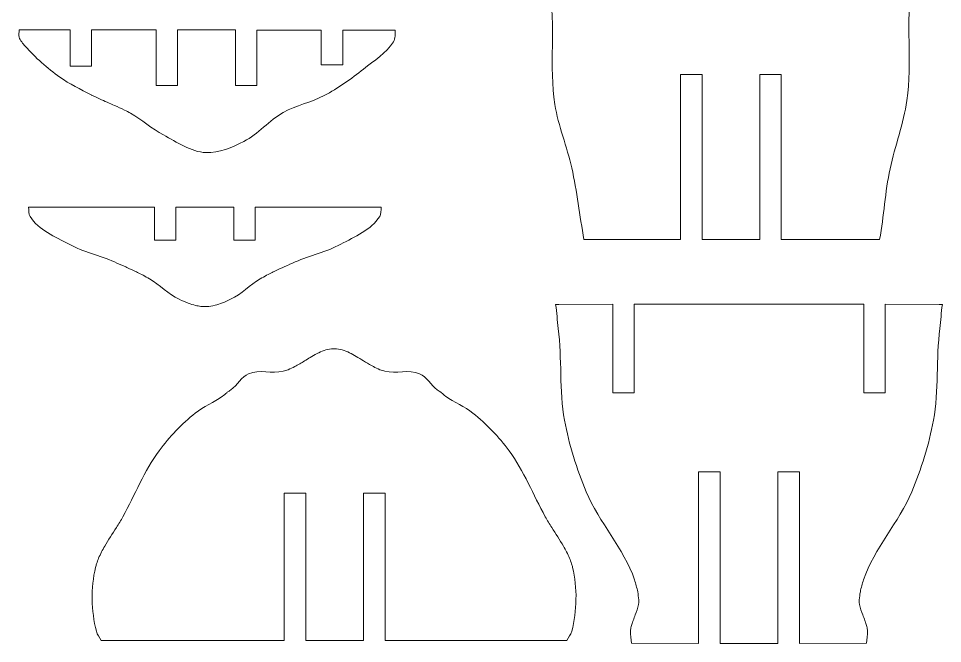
# Model space of a CAD drawing. Header units: centimetres. Extents: x 3.9 to 97.6, y -45.1 to 25.8.
# Drawn here: x 16.94 to 34.15, y -45.07 to -33.42 of the extents above; entities that cross this region are included whole.
import ezdxf

# ---------------------------------------------------------------- set-up
doc = ezdxf.new("R2010")
doc.units = ezdxf.units.CM
doc.header["$MEASUREMENT"] = 0
doc.layers.add('layer 1', color=7, linetype='Continuous')

msp = doc.modelspace()

# ---------------------------------------------------------------- linework, layer by layer
at = {"layer": 'layer 1', "lineweight": 5}
for points, knots in [([(30.74861, -37.54147), (30.74861, -37.54147), (30.74861, -34.47135), (30.74861, -34.47135), (30.74861, -34.47135), (30.74861, -34.47135), (31.14827, -34.47135), (31.14827, -34.47135), (31.14827, -34.47135), (31.14827, -34.47135), (31.14827, -37.54147), (31.14827, -37.54147), (31.14827, -37.54147), (31.14827, -37.54147), (32.97985, -37.54147), (32.97985, -37.54147), (32.97985, -37.54147), (33.05893, -37.10665), (33.08191, -36.65603), (33.17451, -36.22385), (33.17451, -36.22385), (33.26515, -35.80087), (33.42777, -35.37944), (33.48894, -34.95118), (33.48894, -34.95118), (33.58999, -34.24371), (33.46326, -33.49277), (33.57877, -32.78753), (33.57877, -32.78753), (33.66738, -32.24667), (33.88976, -31.71913), (34.04299, -31.19293), (34.04299, -31.19293), (34.04299, -31.19293), (32.74876, -31.19293), (32.74876, -31.19293), (32.74876, -31.19293), (32.74876, -31.19293), (32.74876, -33.09007), (32.74876, -33.09007), (32.74876, -33.09007), (32.74876, -33.09007), (32.34909, -33.09007), (32.34909, -33.09007), (32.34909, -33.09007), (32.34909, -33.09007), (32.34909, -31.19293), (32.34909, -31.19293), (32.34909, -31.19293), (32.34909, -31.19293), (28.0706, -31.19293), (28.0706, -31.19293), (28.0706, -31.19293), (28.0706, -31.19293), (28.0706, -33.09007), (28.0706, -33.09007), (28.0706, -33.09007), (28.0706, -33.09007), (27.67093, -33.09007), (27.67093, -33.09007), (27.67093, -33.09007), (27.67093, -33.09007), (27.67093, -31.19293), (27.67093, -31.19293), (27.67093, -31.19293), (27.67093, -31.19293), (26.3767, -31.19293), (26.3767, -31.19293), (26.3767, -31.19293), (26.52743, -31.73893), (26.74487, -32.28797), (26.83341, -32.84742), (26.83341, -32.84742), (26.94588, -33.5582), (26.82158, -34.31468), (26.93074, -35.02601), (26.93074, -35.02601), (26.99198, -35.42526), (27.1596, -35.81418), (27.24517, -36.20891), (27.24517, -36.20891), (27.3396, -36.64474), (27.39563, -37.10172), (27.46978, -37.54147), (27.46978, -37.54147), (27.46978, -37.54147), (29.27182, -37.54147), (29.27182, -37.54147), (29.27182, -37.54147), (29.27182, -37.54147), (29.27182, -34.47135), (29.27182, -34.47135), (29.27182, -34.47135), (29.27182, -34.47135), (29.67155, -34.47135), (29.67155, -34.47135), (29.67155, -34.47135), (29.67155, -34.47135), (29.67155, -37.54147), (29.67155, -37.54147), (29.67155, -37.54147), (29.67155, -37.54147), (30.74861, -37.54147), (30.74861, -37.54147)], [0, 0, 0, 0, 0.03703704, 0.03703704, 0.03703704, 0.03703704, 0.07407407, 0.07407407, 0.07407407, 0.07407407, 0.11111111, 0.11111111, 0.11111111, 0.11111111, 0.14814815, 0.14814815, 0.14814815, 0.14814815, 0.18518519, 0.18518519, 0.18518519, 0.18518519, 0.22222222, 0.22222222, 0.22222222, 0.22222222, 0.25925926, 0.25925926, 0.25925926, 0.25925926, 0.2962963, 0.2962963, 0.2962963, 0.2962963, 0.33333333, 0.33333333, 0.33333333, 0.33333333, 0.37037037, 0.37037037, 0.37037037, 0.37037037, 0.40740741, 0.40740741, 0.40740741, 0.40740741, 0.44444444, 0.44444444, 0.44444444, 0.44444444, 0.48148148, 0.48148148, 0.48148148, 0.48148148, 0.51851852, 0.51851852, 0.51851852, 0.51851852, 0.55555556, 0.55555556, 0.55555556, 0.55555556, 0.59259259, 0.59259259, 0.59259259, 0.59259259, 0.62962963, 0.62962963, 0.62962963, 0.62962963, 0.66666667, 0.66666667, 0.66666667, 0.66666667, 0.7037037, 0.7037037, 0.7037037, 0.7037037, 0.74074074, 0.74074074, 0.74074074, 0.74074074, 0.77777778, 0.77777778, 0.77777778, 0.77777778, 0.81481481, 0.81481481, 0.81481481, 0.81481481, 0.85185185, 0.85185185, 0.85185185, 0.85185185, 0.88888889, 0.88888889, 0.88888889, 0.88888889, 0.92592593, 0.92592593, 0.92592593, 0.92592593, 1, 1, 1, 1]), ([(18.30068, -33.63803), (18.30068, -33.63803), (19.5019, -33.63864), (19.5019, -33.63864), (19.5019, -33.63864), (19.5019, -33.63864), (19.5019, -34.67041), (19.5019, -34.67041), (19.5019, -34.67041), (19.5019, -34.67041), (19.90157, -34.67041), (19.90157, -34.67041), (19.90157, -34.67041), (19.90157, -34.67041), (19.90157, -33.63884), (19.90157, -33.63884), (19.90157, -33.63884), (19.90157, -33.63884), (20.97863, -33.63945), (20.97863, -33.63945), (20.97863, -33.63945), (20.97863, -33.63945), (20.97863, -34.67041), (20.97863, -34.67041), (20.97863, -34.67041), (20.97863, -34.67041), (21.37829, -34.67041), (21.37829, -34.67041), (21.37829, -34.67041), (21.37829, -34.67041), (21.37829, -33.63965), (21.37829, -33.63965), (21.37829, -33.63965), (21.37829, -33.63965), (22.57911, -33.64026), (22.57911, -33.64026), (22.57911, -33.64026), (22.57911, -33.64026), (22.57911, -34.28859), (22.57911, -34.28859), (22.57911, -34.28859), (22.57911, -34.28859), (22.97884, -34.28859), (22.97884, -34.28859), (22.97884, -34.28859), (22.97884, -34.28859), (22.97884, -33.64046), (22.97884, -33.64046), (22.97884, -33.64046), (22.97884, -33.64046), (23.95296, -33.641), (23.95296, -33.641), (23.95296, -33.641), (23.95357, -33.67804), (23.96006, -33.71664), (23.95485, -33.75327), (23.95485, -33.75327), (23.94951, -33.79044), (23.94127, -33.83019), (23.92113, -33.86189), (23.92113, -33.86189), (23.78844, -34.07068), (23.56168, -34.21431), (23.36715, -34.3672), (23.36715, -34.3672), (23.13761, -34.5476), (22.89077, -34.72354), (22.63345, -34.86129), (22.63345, -34.86129), (22.39317, -34.98998), (22.10739, -35.04223), (21.86981, -35.17572), (21.86981, -35.17572), (21.6079, -35.32293), (21.40513, -35.58099), (21.13611, -35.71476), (21.13611, -35.71476), (20.91922, -35.8227), (20.6744, -35.93699), (20.43243, -35.92442), (20.43243, -35.92442), (20.14922, -35.90969), (19.88927, -35.72794), (19.63884, -35.59498), (19.63884, -35.59498), (19.42458, -35.4813), (19.23654, -35.30928), (19.02492, -35.19073), (19.02492, -35.19073), (18.98828, -35.17031), (18.95117, -35.15071), (18.91359, -35.13206), (18.91359, -35.13206), (18.85303, -35.10198), (18.79152, -35.07372), (18.72968, -35.04628), (18.72968, -35.04628), (18.63661, -35.00505), (18.54293, -34.96517), (18.45019, -34.92307), (18.45019, -34.92307), (18.39666, -34.89867), (18.34367, -34.87312), (18.29122, -34.84635), (18.29122, -34.84635), (18.09459, -34.74489), (17.88716, -34.64581), (17.7073, -34.51691), (17.7073, -34.51691), (17.47553, -34.35077), (17.25025, -34.15591), (17.06343, -33.9405), (17.06343, -33.9405), (17.0197, -33.89), (16.97049, -33.83593), (16.95116, -33.77199), (16.95116, -33.77199), (16.93825, -33.72948), (16.95116, -33.68176), (16.95116, -33.63728), (16.95116, -33.63728), (16.95116, -33.63728), (17.90095, -33.63776), (17.90095, -33.63776), (17.90095, -33.63776), (17.90095, -33.63776), (17.90095, -34.31481), (17.90095, -34.31481), (17.90095, -34.31481), (17.90095, -34.31481), (18.30068, -34.31481), (18.30068, -34.31481), (18.30068, -34.31481), (18.30068, -34.31481), (18.30068, -33.63803), (18.30068, -33.63803)], [0, 0, 0, 0, 0.02857143, 0.02857143, 0.02857143, 0.02857143, 0.05714286, 0.05714286, 0.05714286, 0.05714286, 0.08571429, 0.08571429, 0.08571429, 0.08571429, 0.11428571, 0.11428571, 0.11428571, 0.11428571, 0.14285714, 0.14285714, 0.14285714, 0.14285714, 0.17142857, 0.17142857, 0.17142857, 0.17142857, 0.2, 0.2, 0.2, 0.2, 0.22857143, 0.22857143, 0.22857143, 0.22857143, 0.25714286, 0.25714286, 0.25714286, 0.25714286, 0.28571429, 0.28571429, 0.28571429, 0.28571429, 0.31428571, 0.31428571, 0.31428571, 0.31428571, 0.34285714, 0.34285714, 0.34285714, 0.34285714, 0.37142857, 0.37142857, 0.37142857, 0.37142857, 0.4, 0.4, 0.4, 0.4, 0.42857143, 0.42857143, 0.42857143, 0.42857143, 0.45714286, 0.45714286, 0.45714286, 0.45714286, 0.48571429, 0.48571429, 0.48571429, 0.48571429, 0.51428571, 0.51428571, 0.51428571, 0.51428571, 0.54285714, 0.54285714, 0.54285714, 0.54285714, 0.57142857, 0.57142857, 0.57142857, 0.57142857, 0.6, 0.6, 0.6, 0.6, 0.62857143, 0.62857143, 0.62857143, 0.62857143, 0.65714286, 0.65714286, 0.65714286, 0.65714286, 0.68571429, 0.68571429, 0.68571429, 0.68571429, 0.71428571, 0.71428571, 0.71428571, 0.71428571, 0.74285714, 0.74285714, 0.74285714, 0.74285714, 0.77142857, 0.77142857, 0.77142857, 0.77142857, 0.8, 0.8, 0.8, 0.8, 0.82857143, 0.82857143, 0.82857143, 0.82857143, 0.85714286, 0.85714286, 0.85714286, 0.85714286, 0.88571429, 0.88571429, 0.88571429, 0.88571429, 0.91428571, 0.91428571, 0.91428571, 0.91428571, 0.94285714, 0.94285714, 0.94285714, 0.94285714, 1, 1, 1, 1]), ([(20.41803, -38.79244), (20.41519, -38.7925), (20.41235, -38.7925), (20.40951, -38.7925), (20.40951, -38.7925), (20.40559, -38.7925), (20.40181, -38.79244), (20.39796, -38.79237), (20.39796, -38.79237), (20.39194, -38.79216), (20.38599, -38.79196), (20.37998, -38.79176), (20.37998, -38.79176), (20.37504, -38.79142), (20.37011, -38.79115), (20.36511, -38.79081), (20.36511, -38.79081), (20.36024, -38.79041), (20.3553, -38.79), (20.35037, -38.7896), (20.35037, -38.7896), (20.34517, -38.78906), (20.33983, -38.78851), (20.33455, -38.78798), (20.33455, -38.78798), (20.30164, -38.78412), (20.26899, -38.77804), (20.23682, -38.77034), (20.23682, -38.77034), (20.19052, -38.75918), (20.1451, -38.74465), (20.10042, -38.72816), (20.10042, -38.72816), (20.04304, -38.70707), (19.98714, -38.68247), (19.93151, -38.65698), (19.93151, -38.65698), (19.72982, -38.56418), (19.56949, -38.38676), (19.37754, -38.27516), (19.37754, -38.27516), (19.33861, -38.25272), (19.29934, -38.23076), (19.25959, -38.2098), (19.25959, -38.2098), (19.22532, -38.19169), (19.19092, -38.17398), (19.15618, -38.15681), (19.15618, -38.15681), (19.14347, -38.1506), (19.13083, -38.14438), (19.11806, -38.13816), (19.11806, -38.13816), (19.06966, -38.11477), (19.02106, -38.09179), (18.97206, -38.06955), (18.97206, -38.06955), (18.95029, -38.05968), (18.92853, -38.04982), (18.9067, -38.04008), (18.9067, -38.04008), (18.84668, -38.01332), (18.78646, -37.98703), (18.72623, -37.96073), (18.72623, -37.96073), (18.45154, -37.84116), (18.14387, -37.77357), (17.88026, -37.63136), (17.88026, -37.63136), (17.62139, -37.49172), (17.31081, -37.36357), (17.154, -37.11476), (17.154, -37.11476), (17.12325, -37.06596), (17.134, -36.99939), (17.12406, -36.94261), (17.12406, -36.94261), (17.12406, -36.94261), (19.47223, -36.94261), (19.47223, -36.94261), (19.47223, -36.94261), (19.47223, -36.94261), (19.47223, -37.55208), (19.47223, -37.55208), (19.47223, -37.55208), (19.47223, -37.55208), (19.87162, -37.55208), (19.87162, -37.55208), (19.87162, -37.55208), (19.87162, -37.55208), (19.87162, -36.94261), (19.87162, -36.94261), (19.87162, -36.94261), (19.87162, -36.94261), (20.94902, -36.94261), (20.94902, -36.94261), (20.94902, -36.94261), (20.94902, -36.94261), (20.94882, -36.94261), (20.94882, -36.94261), (20.94882, -36.94261), (20.94882, -36.94261), (20.94902, -37.55208), (20.94902, -37.55208), (20.94902, -37.55208), (20.94902, -37.55208), (21.34835, -37.55208), (21.34835, -37.55208), (21.34835, -37.55208), (21.34835, -37.55208), (21.34835, -36.94261), (21.34835, -36.94261), (21.34835, -36.94261), (21.34835, -36.94261), (23.69652, -36.94261), (23.69652, -36.94261), (23.69652, -36.94261), (23.68665, -36.99939), (23.69733, -37.06596), (23.66658, -37.11476), (23.66658, -37.11476), (23.50977, -37.36357), (23.19919, -37.49172), (22.94038, -37.63136), (22.94038, -37.63136), (22.67671, -37.77357), (22.3691, -37.84116), (22.09442, -37.96073), (22.09442, -37.96073), (21.96295, -38.01798), (21.83156, -38.07544), (21.70253, -38.13816), (21.70253, -38.13816), (21.68982, -38.14431), (21.67711, -38.1506), (21.66441, -38.15681), (21.66441, -38.15681), (21.62973, -38.17398), (21.59533, -38.19169), (21.56106, -38.2098), (21.56106, -38.2098), (21.52125, -38.23076), (21.48205, -38.25272), (21.44311, -38.27516), (21.44311, -38.27516), (21.25109, -38.38676), (21.09083, -38.56418), (20.88907, -38.65698), (20.88907, -38.65698), (20.83865, -38.6801), (20.78789, -38.70254), (20.73598, -38.72228), (20.73598, -38.72228), (20.69144, -38.73918), (20.64615, -38.75438), (20.60005, -38.76628), (20.60005, -38.76628), (20.54888, -38.77946), (20.49664, -38.78872), (20.44378, -38.79163), (20.44378, -38.79163), (20.44311, -38.79163), (20.44236, -38.79169), (20.44168, -38.79169), (20.44168, -38.79169), (20.44168, -38.79169), (20.41803, -38.79244), (20.41803, -38.79244)], [0, 0, 0, 0, 0.02325581, 0.02325581, 0.02325581, 0.02325581, 0.04651163, 0.04651163, 0.04651163, 0.04651163, 0.06976744, 0.06976744, 0.06976744, 0.06976744, 0.09302326, 0.09302326, 0.09302326, 0.09302326, 0.11627907, 0.11627907, 0.11627907, 0.11627907, 0.13953488, 0.13953488, 0.13953488, 0.13953488, 0.1627907, 0.1627907, 0.1627907, 0.1627907, 0.18604651, 0.18604651, 0.18604651, 0.18604651, 0.20930233, 0.20930233, 0.20930233, 0.20930233, 0.23255814, 0.23255814, 0.23255814, 0.23255814, 0.25581395, 0.25581395, 0.25581395, 0.25581395, 0.27906977, 0.27906977, 0.27906977, 0.27906977, 0.30232558, 0.30232558, 0.30232558, 0.30232558, 0.3255814, 0.3255814, 0.3255814, 0.3255814, 0.34883721, 0.34883721, 0.34883721, 0.34883721, 0.37209302, 0.37209302, 0.37209302, 0.37209302, 0.39534884, 0.39534884, 0.39534884, 0.39534884, 0.41860465, 0.41860465, 0.41860465, 0.41860465, 0.44186047, 0.44186047, 0.44186047, 0.44186047, 0.46511628, 0.46511628, 0.46511628, 0.46511628, 0.48837209, 0.48837209, 0.48837209, 0.48837209, 0.51162791, 0.51162791, 0.51162791, 0.51162791, 0.53488372, 0.53488372, 0.53488372, 0.53488372, 0.55813953, 0.55813953, 0.55813953, 0.55813953, 0.58139535, 0.58139535, 0.58139535, 0.58139535, 0.60465116, 0.60465116, 0.60465116, 0.60465116, 0.62790698, 0.62790698, 0.62790698, 0.62790698, 0.65116279, 0.65116279, 0.65116279, 0.65116279, 0.6744186, 0.6744186, 0.6744186, 0.6744186, 0.69767442, 0.69767442, 0.69767442, 0.69767442, 0.72093023, 0.72093023, 0.72093023, 0.72093023, 0.74418605, 0.74418605, 0.74418605, 0.74418605, 0.76744186, 0.76744186, 0.76744186, 0.76744186, 0.79069767, 0.79069767, 0.79069767, 0.79069767, 0.81395349, 0.81395349, 0.81395349, 0.81395349, 0.8372093, 0.8372093, 0.8372093, 0.8372093, 0.86046512, 0.86046512, 0.86046512, 0.86046512, 0.88372093, 0.88372093, 0.88372093, 0.88372093, 0.90697674, 0.90697674, 0.90697674, 0.90697674, 0.93023256, 0.93023256, 0.93023256, 0.93023256, 0.95348837, 0.95348837, 0.95348837, 0.95348837, 1, 1, 1, 1]), ([(20.41803, -38.79244), (20.41803, -38.79244), (20.41803, -38.79244), (20.41803, -38.79244), (20.41803, -38.79244), (20.41803, -38.79244), (20.41803, -38.79244), (20.41803, -38.79244)], [0, 0, 0, 0, 0.33333333, 0.33333333, 0.33333333, 0.33333333, 1, 1, 1, 1]), ([(30.54671, -45.06926), (30.54671, -45.06926), (31.08548, -45.06831), (31.08548, -45.06831), (31.08548, -45.06831), (31.08548, -45.06831), (31.08548, -41.86809), (31.08548, -41.86809), (31.08548, -41.86809), (31.08548, -41.86809), (31.48515, -41.86809), (31.48515, -41.86809), (31.48515, -41.86809), (31.48515, -41.86809), (31.48515, -45.06764), (31.48515, -45.06764), (31.48515, -45.06764), (31.48515, -45.06764), (32.73281, -45.06547), (32.73281, -45.06547), (32.73281, -45.06547), (32.74024, -44.98889), (32.76207, -44.91008), (32.75531, -44.83344), (32.75531, -44.83344), (32.7541, -44.82147), (32.75275, -44.80951), (32.75072, -44.79761), (32.75072, -44.79761), (32.74829, -44.78274), (32.74524, -44.76794), (32.74166, -44.75334), (32.74166, -44.75334), (32.73517, -44.72664), (32.72699, -44.70035), (32.718, -44.67439), (32.718, -44.67439), (32.71388, -44.6627), (32.70969, -44.65107), (32.70529, -44.63945), (32.70529, -44.63945), (32.69211, -44.60464), (32.67812, -44.57017), (32.66434, -44.53563), (32.66434, -44.53563), (32.63973, -44.47317), (32.61628, -44.40978), (32.60479, -44.3434), (32.60479, -44.3434), (32.6033, -44.33407), (32.60182, -44.32468), (32.60087, -44.31528), (32.60087, -44.31528), (32.60067, -44.31346), (32.60046, -44.31156), (32.60026, -44.30974), (32.60026, -44.30974), (32.60026, -44.3069), (32.60033, -44.30406), (32.60033, -44.30116), (32.60033, -44.30116), (32.60033, -44.28507), (32.60107, -44.26898), (32.60182, -44.2529), (32.60182, -44.2529), (32.60472, -44.20335), (32.61141, -44.15408), (32.62074, -44.10535), (32.62074, -44.10535), (32.62797, -44.06729), (32.63696, -44.02958), (32.64703, -43.9922), (32.64703, -43.9922), (32.65704, -43.95536), (32.66839, -43.91886), (32.68042, -43.88263), (32.68042, -43.88263), (32.87603, -43.2975), (33.3397, -42.81179), (33.57877, -42.24309), (33.57877, -42.24309), (33.75687, -41.81943), (33.89976, -41.36237), (33.98303, -40.91046), (33.98303, -40.91046), (34.08543, -40.35514), (34.02575, -39.76291), (34.10287, -39.20353), (34.10287, -39.20353), (34.12369, -39.05233), (34.12065, -38.90004), (34.15154, -38.7506), (34.15154, -38.7506), (34.15154, -38.7506), (34.08807, -38.75046), (34.08807, -38.75046), (34.08807, -38.75046), (34.08807, -38.75046), (34.088, -38.75046), (34.088, -38.75046), (34.088, -38.75046), (34.088, -38.75046), (34.088, -38.75046), (34.088, -38.75046), (34.088, -38.75046), (34.088, -38.75046), (33.0857, -38.74891), (33.0857, -38.74891), (33.0857, -38.74891), (33.0857, -38.74891), (33.0857, -40.39698), (33.0857, -40.39698), (33.0857, -40.39698), (33.0857, -40.39698), (32.68597, -40.39698), (32.68597, -40.39698), (32.68597, -40.39698), (32.68597, -40.39698), (32.68597, -38.7483), (32.68597, -38.7483), (32.68597, -38.7483), (32.68597, -38.7483), (30.54671, -38.74492), (30.54671, -38.74492), (30.54671, -38.74492), (30.54671, -38.74492), (28.40754, -38.7483), (28.40754, -38.7483), (28.40754, -38.7483), (28.40754, -38.7483), (28.40754, -40.39698), (28.40754, -40.39698), (28.40754, -40.39698), (28.40754, -40.39698), (28.0078, -40.39698), (28.0078, -40.39698), (28.0078, -40.39698), (28.0078, -40.39698), (28.0078, -38.74891), (28.0078, -38.74891), (28.0078, -38.74891), (28.0078, -38.74891), (27.0055, -38.75046), (27.0055, -38.75046), (27.0055, -38.75046), (27.0055, -38.75046), (27.00543, -38.75046), (27.00543, -38.75046), (27.00543, -38.75046), (27.00543, -38.75046), (26.94196, -38.7506), (26.94196, -38.7506), (26.94196, -38.7506), (26.97285, -38.90004), (26.96981, -39.05233), (26.99063, -39.20353), (26.99063, -39.20353), (27.06768, -39.76291), (27.00807, -40.35514), (27.1104, -40.91046), (27.1104, -40.91046), (27.19374, -41.36237), (27.33663, -41.81943), (27.51466, -42.24309), (27.51466, -42.24309), (27.75373, -42.81179), (28.21747, -43.2975), (28.41308, -43.88263), (28.41308, -43.88263), (28.42504, -43.91886), (28.43646, -43.95536), (28.4464, -43.9922), (28.4464, -43.9922), (28.45654, -44.02958), (28.46546, -44.06729), (28.47276, -44.10535), (28.47276, -44.10535), (28.48209, -44.15408), (28.48878, -44.20335), (28.49168, -44.2529), (28.49168, -44.2529), (28.49263, -44.27182), (28.49324, -44.29082), (28.49324, -44.30974), (28.49324, -44.30974), (28.49304, -44.31156), (28.49283, -44.31346), (28.49263, -44.31528), (28.49263, -44.31528), (28.49168, -44.32461), (28.4902, -44.33407), (28.48865, -44.3434), (28.48865, -44.3434), (28.47722, -44.40978), (28.45377, -44.47317), (28.42916, -44.53563), (28.42916, -44.53563), (28.41538, -44.57017), (28.40138, -44.60464), (28.3882, -44.63945), (28.3882, -44.63945), (28.38395, -44.65107), (28.37969, -44.66277), (28.3755, -44.67439), (28.3755, -44.67439), (28.36644, -44.70035), (28.35833, -44.72664), (28.35184, -44.75334), (28.35184, -44.75334), (28.34826, -44.76794), (28.34522, -44.78274), (28.34272, -44.79761), (28.34272, -44.79761), (28.34076, -44.80951), (28.3394, -44.82147), (28.33819, -44.83344), (28.33819, -44.83344), (28.33143, -44.91008), (28.35326, -44.98889), (28.3607, -45.06547), (28.3607, -45.06547), (28.3607, -45.06547), (29.60876, -45.06764), (29.60876, -45.06764), (29.60876, -45.06764), (29.60876, -45.06764), (29.60876, -41.86809), (29.60876, -41.86809), (29.60876, -41.86809), (29.60876, -41.86809), (30.00842, -41.86809), (30.00842, -41.86809), (30.00842, -41.86809), (30.00842, -41.86809), (30.00842, -45.06831), (30.00842, -45.06831), (30.00842, -45.06831), (30.00842, -45.06831), (30.54671, -45.06926), (30.54671, -45.06926)], [0, 0, 0, 0, 0.01639344, 0.01639344, 0.01639344, 0.01639344, 0.03278689, 0.03278689, 0.03278689, 0.03278689, 0.04918033, 0.04918033, 0.04918033, 0.04918033, 0.06557377, 0.06557377, 0.06557377, 0.06557377, 0.08196721, 0.08196721, 0.08196721, 0.08196721, 0.09836066, 0.09836066, 0.09836066, 0.09836066, 0.1147541, 0.1147541, 0.1147541, 0.1147541, 0.13114754, 0.13114754, 0.13114754, 0.13114754, 0.14754098, 0.14754098, 0.14754098, 0.14754098, 0.16393443, 0.16393443, 0.16393443, 0.16393443, 0.18032787, 0.18032787, 0.18032787, 0.18032787, 0.19672131, 0.19672131, 0.19672131, 0.19672131, 0.21311475, 0.21311475, 0.21311475, 0.21311475, 0.2295082, 0.2295082, 0.2295082, 0.2295082, 0.24590164, 0.24590164, 0.24590164, 0.24590164, 0.26229508, 0.26229508, 0.26229508, 0.26229508, 0.27868852, 0.27868852, 0.27868852, 0.27868852, 0.29508197, 0.29508197, 0.29508197, 0.29508197, 0.31147541, 0.31147541, 0.31147541, 0.31147541, 0.32786885, 0.32786885, 0.32786885, 0.32786885, 0.3442623, 0.3442623, 0.3442623, 0.3442623, 0.36065574, 0.36065574, 0.36065574, 0.36065574, 0.37704918, 0.37704918, 0.37704918, 0.37704918, 0.39344262, 0.39344262, 0.39344262, 0.39344262, 0.40983607, 0.40983607, 0.40983607, 0.40983607, 0.42622951, 0.42622951, 0.42622951, 0.42622951, 0.44262295, 0.44262295, 0.44262295, 0.44262295, 0.45901639, 0.45901639, 0.45901639, 0.45901639, 0.47540984, 0.47540984, 0.47540984, 0.47540984, 0.49180328, 0.49180328, 0.49180328, 0.49180328, 0.50819672, 0.50819672, 0.50819672, 0.50819672, 0.52459016, 0.52459016, 0.52459016, 0.52459016, 0.54098361, 0.54098361, 0.54098361, 0.54098361, 0.55737705, 0.55737705, 0.55737705, 0.55737705, 0.57377049, 0.57377049, 0.57377049, 0.57377049, 0.59016393, 0.59016393, 0.59016393, 0.59016393, 0.60655738, 0.60655738, 0.60655738, 0.60655738, 0.62295082, 0.62295082, 0.62295082, 0.62295082, 0.63934426, 0.63934426, 0.63934426, 0.63934426, 0.6557377, 0.6557377, 0.6557377, 0.6557377, 0.67213115, 0.67213115, 0.67213115, 0.67213115, 0.68852459, 0.68852459, 0.68852459, 0.68852459, 0.70491803, 0.70491803, 0.70491803, 0.70491803, 0.72131148, 0.72131148, 0.72131148, 0.72131148, 0.73770492, 0.73770492, 0.73770492, 0.73770492, 0.75409836, 0.75409836, 0.75409836, 0.75409836, 0.7704918, 0.7704918, 0.7704918, 0.7704918, 0.78688525, 0.78688525, 0.78688525, 0.78688525, 0.80327869, 0.80327869, 0.80327869, 0.80327869, 0.81967213, 0.81967213, 0.81967213, 0.81967213, 0.83606557, 0.83606557, 0.83606557, 0.83606557, 0.85245902, 0.85245902, 0.85245902, 0.85245902, 0.86885246, 0.86885246, 0.86885246, 0.86885246, 0.8852459, 0.8852459, 0.8852459, 0.8852459, 0.90163934, 0.90163934, 0.90163934, 0.90163934, 0.91803279, 0.91803279, 0.91803279, 0.91803279, 0.93442623, 0.93442623, 0.93442623, 0.93442623, 0.95081967, 0.95081967, 0.95081967, 0.95081967, 0.96721311, 0.96721311, 0.96721311, 0.96721311, 1, 1, 1, 1]), ([(23.10362, -39.65287), (23.01561, -39.60887), (22.92497, -39.57818), (22.82812, -39.57784), (22.82812, -39.57784), (22.82447, -39.57791), (22.82089, -39.57791), (22.8173, -39.57798), (22.8173, -39.57798), (22.81365, -39.57791), (22.81, -39.57791), (22.80642, -39.57784), (22.80642, -39.57784), (22.70949, -39.57818), (22.61886, -39.60887), (22.53092, -39.65287), (22.53092, -39.65287), (22.53085, -39.65287), (22.53085, -39.65287), (22.53085, -39.65287), (22.53085, -39.65287), (22.52051, -39.6578), (22.5103, -39.66287), (22.5001, -39.66801), (22.5001, -39.66801), (22.45711, -39.68964), (22.41547, -39.71383), (22.37418, -39.73851), (22.37418, -39.73851), (22.33822, -39.76027), (22.30246, -39.78237), (22.26677, -39.80468), (22.26677, -39.80468), (22.23703, -39.82327), (22.20709, -39.84165), (22.17701, -39.85963), (22.17701, -39.85963), (22.14687, -39.87761), (22.11632, -39.89478), (22.08536, -39.91127), (22.08536, -39.91127), (22.04541, -39.93229), (22.00479, -39.95148), (21.96268, -39.96764), (21.96268, -39.96764), (21.94741, -39.97352), (21.93213, -39.97893), (21.91658, -39.98393), (21.91658, -39.98393), (21.90118, -39.98886), (21.88549, -39.99312), (21.86981, -39.99711), (21.86981, -39.99711), (21.66298, -40.04794), (21.42182, -39.95831), (21.22601, -40.04199), (21.22601, -40.04199), (21.0909, -40.09971), (21.01432, -40.25355), (20.89657, -40.34148), (20.89657, -40.34148), (20.88454, -40.35034), (20.87251, -40.35912), (20.86021, -40.36757), (20.86021, -40.36757), (20.84601, -40.37731), (20.83168, -40.38684), (20.81722, -40.3961), (20.81722, -40.3961), (20.81722, -40.3961), (20.81722, -40.3961), (20.81715, -40.3961), (20.81715, -40.3961), (20.79242, -40.41942), (20.76687, -40.44138), (20.7401, -40.46126), (20.7401, -40.46126), (20.58147, -40.57886), (20.3845, -40.65152), (20.23101, -40.77569), (20.23101, -40.77569), (19.98106, -40.97792), (19.74733, -41.22017), (19.55726, -41.47944), (19.55726, -41.47944), (19.28392, -41.85214), (19.1044, -42.30128), (18.88345, -42.70723), (18.88345, -42.70723), (18.86466, -42.74136), (18.84533, -42.77516), (18.82518, -42.80848), (18.82518, -42.80848), (18.80457, -42.84207), (18.78375, -42.87546), (18.7628, -42.90879), (18.7628, -42.90879), (18.6896, -43.02349), (18.61302, -43.13609), (18.54475, -43.25377), (18.54475, -43.25377), (18.50271, -43.32616), (18.46384, -43.40051), (18.43174, -43.47783), (18.43174, -43.47783), (18.41694, -43.51359), (18.40362, -43.54982), (18.39213, -43.58679), (18.39213, -43.58679), (18.3855, -43.60781), (18.37969, -43.6291), (18.37435, -43.65053), (18.37435, -43.65053), (18.28054, -44.03201), (18.29338, -44.45993), (18.38929, -44.84094), (18.38929, -44.84094), (18.40497, -44.90305), (18.44951, -44.95625), (18.47919, -45.01309), (18.47919, -45.01309), (18.47919, -45.01309), (21.89036, -45.01309), (21.89036, -45.01309), (21.89036, -45.01309), (21.89036, -45.01309), (21.89036, -42.26863), (21.89036, -42.26863), (21.89036, -42.26863), (21.89036, -42.26863), (22.29009, -42.26863), (22.29009, -42.26863), (22.29009, -42.26863), (22.29009, -42.26863), (22.29009, -45.01309), (22.29009, -45.01309), (22.29009, -45.01309), (22.29009, -45.01309), (23.36708, -45.01309), (23.36708, -45.01309), (23.36708, -45.01309), (23.36708, -45.01309), (23.36708, -42.26863), (23.36708, -42.26863), (23.36708, -42.26863), (23.36708, -42.26863), (23.76682, -42.26863), (23.76682, -42.26863), (23.76682, -42.26863), (23.76682, -42.26863), (23.76682, -45.01309), (23.76682, -45.01309), (23.76682, -45.01309), (23.76682, -45.01309), (27.15535, -45.01309), (27.15535, -45.01309), (27.15535, -45.01309), (27.18495, -44.95625), (27.22949, -44.90305), (27.24517, -44.84094), (27.24517, -44.84094), (27.34115, -44.45993), (27.35393, -44.03201), (27.26018, -43.65053), (27.26018, -43.65053), (27.25477, -43.6291), (27.24896, -43.60781), (27.2424, -43.58679), (27.2424, -43.58679), (27.23085, -43.54982), (27.2176, -43.51359), (27.20273, -43.47783), (27.20273, -43.47783), (27.17062, -43.40051), (27.13176, -43.32616), (27.08972, -43.25377), (27.08972, -43.25377), (27.02145, -43.13609), (26.94494, -43.02349), (26.87174, -42.90879), (26.87174, -42.90879), (26.85078, -42.87546), (26.8299, -42.84207), (26.80928, -42.80848), (26.80928, -42.80848), (26.78914, -42.77516), (26.76981, -42.74136), (26.75109, -42.70723), (26.75109, -42.70723), (26.53013, -42.30128), (26.35061, -41.85214), (26.07727, -41.47944), (26.07727, -41.47944), (25.88714, -41.22017), (25.65341, -40.97792), (25.40346, -40.77569), (25.40346, -40.77569), (25.24996, -40.65152), (25.053, -40.57886), (24.89437, -40.46126), (24.89437, -40.46126), (24.8676, -40.44138), (24.84198, -40.41942), (24.81731, -40.3961), (24.81731, -40.3961), (24.81731, -40.3961), (24.81725, -40.3961), (24.81725, -40.3961), (24.81725, -40.3961), (24.80278, -40.38684), (24.78845, -40.37731), (24.77426, -40.36757), (24.77426, -40.36757), (24.76196, -40.35912), (24.74993, -40.35034), (24.73796, -40.34148), (24.73796, -40.34148), (24.62022, -40.25355), (24.54364, -40.09971), (24.40852, -40.04199), (24.40852, -40.04199), (24.21265, -39.95831), (23.97148, -40.04794), (23.76465, -39.99711), (23.76465, -39.99711), (23.74897, -39.99312), (23.73336, -39.98886), (23.71788, -39.98393), (23.71788, -39.98393), (23.70233, -39.97893), (23.68706, -39.97352), (23.67179, -39.96764), (23.67179, -39.96764), (23.62967, -39.95148), (23.58905, -39.93229), (23.54917, -39.91127), (23.54917, -39.91127), (23.44982, -39.85889), (23.3564, -39.79623), (23.26029, -39.73851), (23.26029, -39.73851), (23.21899, -39.71383), (23.17743, -39.68964), (23.13444, -39.66801), (23.13444, -39.66801), (23.12423, -39.66281), (23.11396, -39.6578), (23.10362, -39.65287), (23.10362, -39.65287), (23.10362, -39.65287), (23.10355, -39.65287), (23.10355, -39.65287), (23.10355, -39.65287), (23.10348, -39.65287), (23.10341, -39.6528), (23.10362, -39.65287)], [0, 0, 0, 0, 0.01538462, 0.01538462, 0.01538462, 0.01538462, 0.03076923, 0.03076923, 0.03076923, 0.03076923, 0.04615385, 0.04615385, 0.04615385, 0.04615385, 0.06153846, 0.06153846, 0.06153846, 0.06153846, 0.07692308, 0.07692308, 0.07692308, 0.07692308, 0.09230769, 0.09230769, 0.09230769, 0.09230769, 0.10769231, 0.10769231, 0.10769231, 0.10769231, 0.12307692, 0.12307692, 0.12307692, 0.12307692, 0.13846154, 0.13846154, 0.13846154, 0.13846154, 0.15384615, 0.15384615, 0.15384615, 0.15384615, 0.16923077, 0.16923077, 0.16923077, 0.16923077, 0.18461538, 0.18461538, 0.18461538, 0.18461538, 0.2, 0.2, 0.2, 0.2, 0.21538462, 0.21538462, 0.21538462, 0.21538462, 0.23076923, 0.23076923, 0.23076923, 0.23076923, 0.24615385, 0.24615385, 0.24615385, 0.24615385, 0.26153846, 0.26153846, 0.26153846, 0.26153846, 0.27692308, 0.27692308, 0.27692308, 0.27692308, 0.29230769, 0.29230769, 0.29230769, 0.29230769, 0.30769231, 0.30769231, 0.30769231, 0.30769231, 0.32307692, 0.32307692, 0.32307692, 0.32307692, 0.33846154, 0.33846154, 0.33846154, 0.33846154, 0.35384615, 0.35384615, 0.35384615, 0.35384615, 0.36923077, 0.36923077, 0.36923077, 0.36923077, 0.38461538, 0.38461538, 0.38461538, 0.38461538, 0.4, 0.4, 0.4, 0.4, 0.41538462, 0.41538462, 0.41538462, 0.41538462, 0.43076923, 0.43076923, 0.43076923, 0.43076923, 0.44615385, 0.44615385, 0.44615385, 0.44615385, 0.46153846, 0.46153846, 0.46153846, 0.46153846, 0.47692308, 0.47692308, 0.47692308, 0.47692308, 0.49230769, 0.49230769, 0.49230769, 0.49230769, 0.50769231, 0.50769231, 0.50769231, 0.50769231, 0.52307692, 0.52307692, 0.52307692, 0.52307692, 0.53846154, 0.53846154, 0.53846154, 0.53846154, 0.55384615, 0.55384615, 0.55384615, 0.55384615, 0.56923077, 0.56923077, 0.56923077, 0.56923077, 0.58461538, 0.58461538, 0.58461538, 0.58461538, 0.6, 0.6, 0.6, 0.6, 0.61538462, 0.61538462, 0.61538462, 0.61538462, 0.63076923, 0.63076923, 0.63076923, 0.63076923, 0.64615385, 0.64615385, 0.64615385, 0.64615385, 0.66153846, 0.66153846, 0.66153846, 0.66153846, 0.67692308, 0.67692308, 0.67692308, 0.67692308, 0.69230769, 0.69230769, 0.69230769, 0.69230769, 0.70769231, 0.70769231, 0.70769231, 0.70769231, 0.72307692, 0.72307692, 0.72307692, 0.72307692, 0.73846154, 0.73846154, 0.73846154, 0.73846154, 0.75384615, 0.75384615, 0.75384615, 0.75384615, 0.76923077, 0.76923077, 0.76923077, 0.76923077, 0.78461538, 0.78461538, 0.78461538, 0.78461538, 0.8, 0.8, 0.8, 0.8, 0.81538462, 0.81538462, 0.81538462, 0.81538462, 0.83076923, 0.83076923, 0.83076923, 0.83076923, 0.84615385, 0.84615385, 0.84615385, 0.84615385, 0.86153846, 0.86153846, 0.86153846, 0.86153846, 0.87692308, 0.87692308, 0.87692308, 0.87692308, 0.89230769, 0.89230769, 0.89230769, 0.89230769, 0.90769231, 0.90769231, 0.90769231, 0.90769231, 0.92307692, 0.92307692, 0.92307692, 0.92307692, 0.93846154, 0.93846154, 0.93846154, 0.93846154, 0.95384615, 0.95384615, 0.95384615, 0.95384615, 0.96923077, 0.96923077, 0.96923077, 0.96923077, 1, 1, 1, 1])]:
    msp.add_open_spline(points, degree=3, knots=knots, dxfattribs=at)
msp.add_open_spline([(18.30068, -34.85115), (18.30068, -34.85115), (18.30068, -34.85689), (18.30068, -34.85689)], degree=3, dxfattribs=at)

doc.saveas('drawing.dxf')
